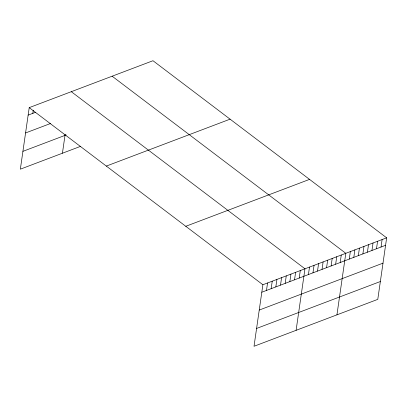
<?xml version="1.0" encoding="UTF-8"?>
<svg xmlns="http://www.w3.org/2000/svg" width="407" height="407" viewBox="0 0 407 407"><rect width="100%" height="100%" fill="white"/><g stroke="black" fill="none" stroke-linecap="round" stroke-linejoin="round"><path stroke-width="0.61" d="M29.218 107.636L262.886 284.742L254.019 346.276L377.782 299.364L386.65 237.83L152.981 60.724L29.218 107.636L20.35 169.17L80.581 146.342M32.814 113.35L33.262 110.231M62.429 153.22L65.166 134.234M266.483 290.456L267.562 282.972M271.159 288.685L272.237 281.196M275.834 286.91L276.913 279.426M280.509 285.139L281.588 277.65M285.185 283.369L286.263 275.88M289.86 281.593L290.939 274.109M294.536 279.823L295.614 272.334M299.211 278.052L300.29 270.563M296.098 330.326L304.965 268.793L71.296 91.687M308.425 274.557L309.503 267.073M312.963 272.838L314.041 265.349M317.501 271.118L318.579 263.629M322.039 269.398L323.117 261.91M326.577 267.679L327.655 260.19M331.115 265.954L332.193 258.47M335.653 264.235L336.731 256.751M340.191 262.515L341.269 255.031M336.94 314.845L345.808 253.312L112.139 76.206M349.267 259.076L350.346 251.587M353.805 257.356L354.884 249.867M358.343 255.637L359.422 248.148M362.881 253.917L363.96 246.428M367.419 252.198L368.498 244.709M371.957 250.473L373.036 242.989M376.495 248.753L377.574 241.27M381.033 247.034L382.112 239.55M28.139 115.12L35.735 112.24M25.57 132.957L50.697 123.433M22.919 151.338L66.132 134.956M106.329 166.081L230.092 119.165M185.775 226.297L309.539 179.385M262.886 284.742L386.65 237.83M261.808 292.226L385.571 245.314M259.239 310.063L383.002 263.151M256.588 328.444L380.352 281.527"/></g></svg>
